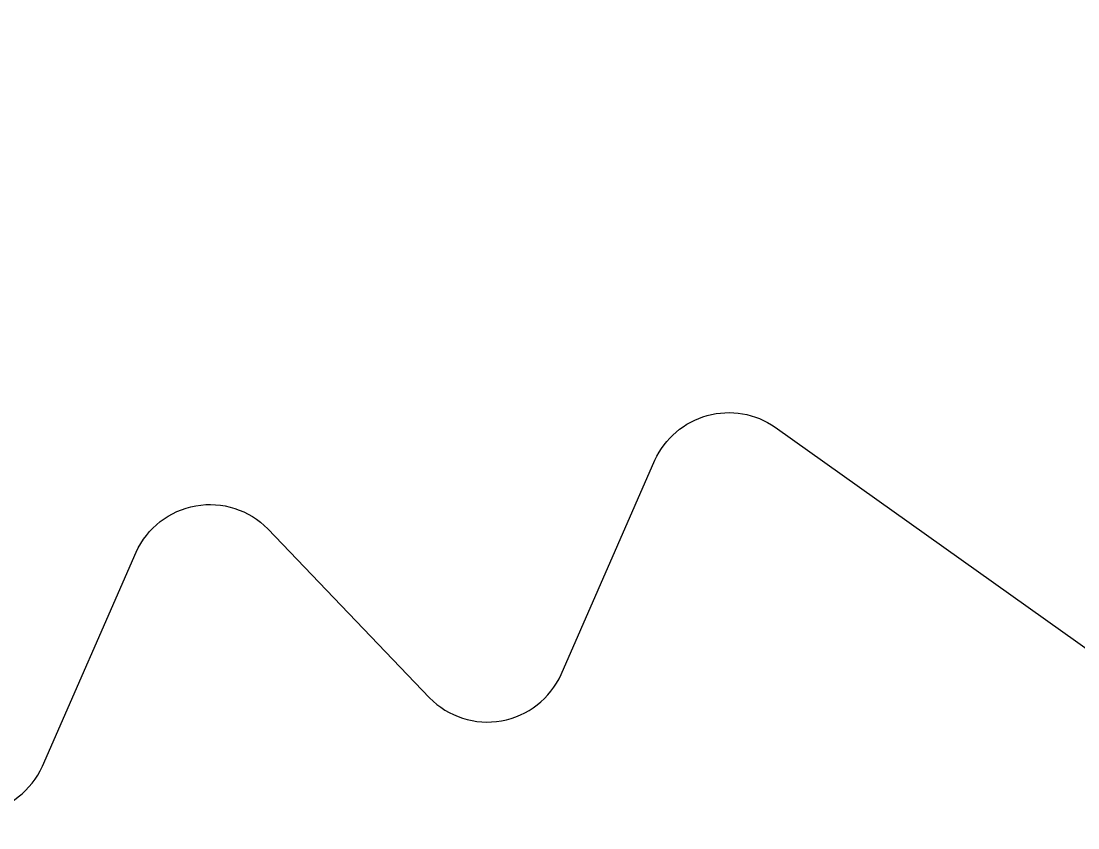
# Model space of a CAD drawing. Header units: millimetres. Extents: x 0 to 627661, y -95767 to 300888.
# Drawn here: x 508923.393 to 508927.368, y 26007.671 to 26010.706 of the extents above; entities that cross this region are included whole.
import ezdxf
from ezdxf.enums import TextEntityAlignment as Align

# ---------------------------------------------------------------- set-up
doc = ezdxf.new("R2018")
doc.units = ezdxf.units.MM
for name, color, linetype, lineweight in [('АР_Маркер экспликации', 239, 'Continuous', 13), ('АР_Номер помещения', 250, 'Continuous', 9), ('АР_Размеры', 175, 'Continuous', 9), ('АР_Сущ Несущая стена', 250, 'Continuous', 50)]:
    doc.layers.add(name, color=color, linetype=linetype, lineweight=lineweight)
doc.layers.add('АР_Названия помещений', color=124, linetype='Continuous', lineweight=5, plot=False)
doc.layers.add('АР_Помещения_площадь', color=19, linetype='Continuous', lineweight=9, plot=False)
doc.styles.add('ISOCPEUR', font='', dxfattribs={"height": 250})
doc.styles.get("Standard").update_dxf_attribs({"font": 'GOST.TTF'})
doc.styles.get('ISOCPEUR').set_extended_font_data('ISOCPEUR', italic=True)

# ---------------------------------------------------------------- blocks, each defined once
blk = doc.blocks.new('*U236')
at = {"color": 7, "style": 'ISOCPEUR', "width": 0.7, "flags": 1}
blk.add_attdef('КАТЕГОРИЯ', (-499.1655, -2092.1864), '', height=250, dxfattribs=at)
at = {"layer": 'АР_Номер помещения', "color": 7, "style": 'ISOCPEUR', "width": 0.7}
blk.add_attdef('НОМЕР_ПОМЕЩЕНИЯ', text='', height=300, dxfattribs=at).set_placement((-13874.5004, 6637.5515), align=Align.MIDDLE_CENTER)
at = {"layer": 'АР_Помещения_площадь', "color": 7, "lineweight": 30, "width": 0.7, "flags": 104}
blk.add_attdef('ИМЯ_ПОМЕЩЕНИЯ', text='', height=100, dxfattribs=at).set_placement((157.6277, 1217.1414), align=Align.MIDDLE_CENTER)
at = {"layer": 'АР_Помещения_площадь', "color": 7, "style": 'ISOCPEUR', "width": 0.7}
blk.add_attdef('ПЛОЩАДЬ_ПОМЕЩЕНИЯ', text='', height=200, dxfattribs=at).set_placement((-12654.5821, 407.6716), align=Align.MIDDLE_RIGHT)
blk = doc.blocks.new('*U234')
at = {"color": 7, "style": 'ISOCPEUR', "width": 0.7, "flags": 1}
blk.add_attdef('КАТЕГОРИЯ', (-499.1655, -2092.1864), '', height=250, dxfattribs=at)
at = {"layer": 'АР_Номер помещения', "color": 7, "style": 'ISOCPEUR', "width": 0.7}
blk.add_attdef('НОМЕР_ПОМЕЩЕНИЯ', text='', height=300, dxfattribs=at).set_placement((-17424.9012, 1870.773), align=Align.MIDDLE_CENTER)
at = {"layer": 'АР_Помещения_площадь', "color": 7, "lineweight": 30, "width": 0.7, "flags": 104}
blk.add_attdef('ИМЯ_ПОМЕЩЕНИЯ', text='', height=100, dxfattribs=at).set_placement((157.6277, 1217.1414), align=Align.MIDDLE_CENTER)
at = {"layer": 'АР_Помещения_площадь', "color": 7, "style": 'ISOCPEUR', "width": 0.7}
blk.add_attdef('ПЛОЩАДЬ_ПОМЕЩЕНИЯ', text='', height=200, dxfattribs=at).set_placement((-12452.8113, 399.3563), align=Align.MIDDLE_RIGHT)

msp = doc.modelspace()

# ---------------------------------------------------------------- linework, layer by layer
at = {"layer": 'АР_Размеры', "color": 5, "lineweight": 9, "ltscale": 100, "transparency": 33554687}
msp.add_lwpolyline([(508922.9773, 26007.8146, 0.527877), (508923.4729, 26007.9024), (508923.8254, 26008.7078, -0.527877), (508924.321, 26008.7957), (508924.9289, 26008.1605, 0.527877), (508925.4245, 26008.2483), (508925.777, 26009.0537, -0.469739), (508926.2294, 26009.1782), (508927.7503, 26008.0955, 0.667984), (508928.2251, 26008.3984), (508926.6548, 26017.2582, 0.414214), (508926.4429, 26017.4064), (508925.4949, 26017.2384, 0.228752), (508925.1941, 26017.0213, -0.710164), (508924.3986, 26017.15), (508924.2071, 26018.2305, -0.4144), (508924.3553, 26018.4425), (508924.4753, 26018.4638, 0.66825), (508924.5482, 26018.7938), (508923.1561, 26019.6614, 0.164348)], format="xyb", dxfattribs=at)
msp.add_lwpolyline([(508922.9773, 26007.8146, 0.527877), (508923.4729, 26007.9024), (508923.8254, 26008.7078, -0.527877), (508924.321, 26008.7957), (508924.9289, 26008.1605, 0.527877), (508925.4245, 26008.2483), (508925.777, 26009.0537, -0.469739), (508926.2294, 26009.1782), (508927.7503, 26008.0955, 0.667984), (508928.2251, 26008.3984), (508926.6548, 26017.2582, 0.414214), (508926.4429, 26017.4064), (508925.4949, 26017.2384, 0.228752), (508925.1941, 26017.0213, -0.710164), (508924.3986, 26017.15), (508924.2071, 26018.2305, -0.4144), (508924.3553, 26018.4425), (508924.4753, 26018.4638, 0.66825), (508924.5482, 26018.7938), (508923.1561, 26019.6614, 0.164348)], format="xyb", dxfattribs=at)
msp.add_lwpolyline([(508922.9773, 26007.8146, 0.527877), (508923.4729, 26007.9024), (508923.8254, 26008.7078, -0.527877), (508924.321, 26008.7957), (508924.9289, 26008.1605, 0.527877), (508925.4245, 26008.2483), (508925.777, 26009.0537, -0.469739), (508926.2294, 26009.1782), (508927.7503, 26008.0955, 0.667984), (508928.2251, 26008.3984), (508926.6548, 26017.2582, 0.414214), (508926.4429, 26017.4064), (508925.4949, 26017.2384, 0.228752), (508925.1941, 26017.0213, -0.710164), (508924.3986, 26017.15), (508924.2071, 26018.2305, -0.4144), (508924.3553, 26018.4425), (508924.4753, 26018.4638, 0.66825), (508924.5482, 26018.7938), (508923.1561, 26019.6614, 0.164348)], format="xyb", dxfattribs=at)
msp.add_lwpolyline([(508922.9773, 26007.8146, 0.527877), (508923.4729, 26007.9024), (508923.8254, 26008.7078, -0.527877), (508924.321, 26008.7957), (508924.9289, 26008.1605, 0.527877), (508925.4245, 26008.2483), (508925.777, 26009.0537, -0.469739), (508926.2294, 26009.1782), (508927.7503, 26008.0955, 0.667984), (508928.2251, 26008.3984), (508926.6548, 26017.2582, 0.414214), (508926.4429, 26017.4064), (508925.4949, 26017.2384, 0.228752), (508925.1941, 26017.0213, -0.710164), (508924.3986, 26017.15), (508924.2071, 26018.2305, -0.4144), (508924.3553, 26018.4425), (508924.4753, 26018.4638, 0.66825), (508924.5482, 26018.7938), (508923.1561, 26019.6614, 0.164348)], format="xyb", dxfattribs=at)
msp.add_lwpolyline([(508922.9773, 26007.8146, 0.527877), (508923.4729, 26007.9024), (508923.8254, 26008.7078, -0.527877), (508924.321, 26008.7957), (508924.9289, 26008.1605, 0.527877), (508925.4245, 26008.2483), (508925.777, 26009.0537, -0.469739), (508926.2294, 26009.1782), (508927.7503, 26008.0955, 0.667984), (508928.2251, 26008.3984), (508926.6548, 26017.2582, 0.414214), (508926.4429, 26017.4064), (508925.4949, 26017.2384, 0.228752), (508925.1941, 26017.0213, -0.710164), (508924.3986, 26017.15), (508924.2071, 26018.2305, -0.4144), (508924.3553, 26018.4425), (508924.4753, 26018.4638, 0.66825), (508924.5482, 26018.7938), (508923.1561, 26019.6614, 0.164348)], format="xyb", dxfattribs=at)
msp.add_lwpolyline([(508922.9773, 26007.8146, 0.527877), (508923.4729, 26007.9024), (508923.8254, 26008.7078, -0.527877), (508924.321, 26008.7957), (508924.9289, 26008.1605, 0.527877), (508925.4245, 26008.2483), (508925.777, 26009.0537, -0.469739), (508926.2294, 26009.1782), (508927.7503, 26008.0955, 0.667984), (508928.2251, 26008.3984), (508926.6548, 26017.2582, 0.414214), (508926.4429, 26017.4064), (508925.4949, 26017.2384, 0.228752), (508925.1941, 26017.0213, -0.710164), (508924.3986, 26017.15), (508924.2071, 26018.2305, -0.4144), (508924.3553, 26018.4425), (508924.4753, 26018.4638, 0.66825), (508924.5482, 26018.7938), (508923.1561, 26019.6614, 0.164348)], format="xyb", dxfattribs=at)
msp.add_lwpolyline([(508922.9773, 26007.8146, 0.527877), (508923.4729, 26007.9024), (508923.8254, 26008.7078, -0.527877), (508924.321, 26008.7957), (508924.9289, 26008.1605, 0.527877), (508925.4245, 26008.2483), (508925.777, 26009.0537, -0.469739), (508926.2294, 26009.1782), (508927.7503, 26008.0955, 0.667984), (508928.2251, 26008.3984), (508926.6548, 26017.2582, 0.414214), (508926.4429, 26017.4064), (508925.4949, 26017.2384, 0.228752), (508925.1941, 26017.0213, -0.710164), (508924.3986, 26017.15), (508924.2071, 26018.2305, -0.4144), (508924.3553, 26018.4425), (508924.4753, 26018.4638, 0.66825), (508924.5482, 26018.7938), (508923.1561, 26019.6614, 0.164348)], format="xyb", dxfattribs=at)
msp.add_lwpolyline([(508922.9773, 26007.8146, 0.527877), (508923.4729, 26007.9024), (508923.8254, 26008.7078, -0.527877), (508924.321, 26008.7957), (508924.9289, 26008.1605, 0.527877), (508925.4245, 26008.2483), (508925.777, 26009.0537, -0.469739), (508926.2294, 26009.1782), (508927.7503, 26008.0955, 0.667984), (508928.2251, 26008.3984), (508926.6548, 26017.2582, 0.414214), (508926.4429, 26017.4064), (508925.4949, 26017.2384, 0.228752), (508925.1941, 26017.0213, -0.710164), (508924.3986, 26017.15), (508924.2071, 26018.2305, -0.4144), (508924.3553, 26018.4425), (508924.4753, 26018.4638, 0.66825), (508924.5482, 26018.7938), (508923.1561, 26019.6614, 0.164348)], format="xyb", dxfattribs=at)
msp.add_lwpolyline([(508922.9773, 26007.8146, 0.527877), (508923.4729, 26007.9024), (508923.8254, 26008.7078, -0.527877), (508924.321, 26008.7957), (508924.9289, 26008.1605, 0.527877), (508925.4245, 26008.2483), (508925.777, 26009.0537, -0.469739), (508926.2294, 26009.1782), (508927.7503, 26008.0955, 0.667984), (508928.2251, 26008.3984), (508926.6548, 26017.2582, 0.414214), (508926.4429, 26017.4064), (508925.4949, 26017.2384, 0.228752), (508925.1941, 26017.0213, -0.710164), (508924.3986, 26017.15), (508924.2071, 26018.2305, -0.4144), (508924.3553, 26018.4425), (508924.4753, 26018.4638, 0.66825), (508924.5482, 26018.7938), (508923.1561, 26019.6614, 0.164348)], format="xyb", dxfattribs=at)
msp.add_lwpolyline([(508922.9773, 26007.8146, 0.527877), (508923.4729, 26007.9024), (508923.8254, 26008.7078, -0.527877), (508924.321, 26008.7957), (508924.9289, 26008.1605, 0.527877), (508925.4245, 26008.2483), (508925.777, 26009.0537, -0.469739), (508926.2294, 26009.1782), (508927.7503, 26008.0955, 0.667984), (508928.2251, 26008.3984), (508926.6548, 26017.2582, 0.414214), (508926.4429, 26017.4064), (508925.4949, 26017.2384, 0.228752), (508925.1941, 26017.0213, -0.710164), (508924.3986, 26017.15), (508924.2071, 26018.2305, -0.4144), (508924.3553, 26018.4425), (508924.4753, 26018.4638, 0.66825), (508924.5482, 26018.7938), (508923.1561, 26019.6614, 0.164348)], format="xyb", dxfattribs=at)
msp.add_lwpolyline([(508922.9773, 26007.8146, 0.527877), (508923.4729, 26007.9024), (508923.8254, 26008.7078, -0.527877), (508924.321, 26008.7957), (508924.9289, 26008.1605, 0.527877), (508925.4245, 26008.2483), (508925.777, 26009.0537, -0.469739), (508926.2294, 26009.1782), (508927.7503, 26008.0955, 0.667984), (508928.2251, 26008.3984), (508926.6548, 26017.2582, 0.414214), (508926.4429, 26017.4064), (508925.4949, 26017.2384, 0.228752), (508925.1941, 26017.0213, -0.710164), (508924.3986, 26017.15), (508924.2071, 26018.2305, -0.4144), (508924.3553, 26018.4425), (508924.4753, 26018.4638, 0.66825), (508924.5482, 26018.7938), (508923.1561, 26019.6614, 0.164348)], format="xyb", dxfattribs=at)
msp.add_lwpolyline([(508922.9773, 26007.8146, 0.527877), (508923.4729, 26007.9024), (508923.8254, 26008.7078, -0.527877), (508924.321, 26008.7957), (508924.9289, 26008.1605, 0.527877), (508925.4245, 26008.2483), (508925.777, 26009.0537, -0.469739), (508926.2294, 26009.1782), (508927.7503, 26008.0955, 0.667984), (508928.2251, 26008.3984), (508926.6548, 26017.2582, 0.414214), (508926.4429, 26017.4064), (508925.4949, 26017.2384, 0.228752), (508925.1941, 26017.0213, -0.710164), (508924.3986, 26017.15), (508924.2071, 26018.2305, -0.4144), (508924.3553, 26018.4425), (508924.4753, 26018.4638, 0.66825), (508924.5482, 26018.7938), (508923.1561, 26019.6614, 0.164348)], format="xyb", dxfattribs=at)
msp.add_lwpolyline([(508922.9773, 26007.8146, 0.527877), (508923.4729, 26007.9024), (508923.8254, 26008.7078, -0.527877), (508924.321, 26008.7957), (508924.9289, 26008.1605, 0.527877), (508925.4245, 26008.2483), (508925.777, 26009.0537, -0.469739), (508926.2294, 26009.1782), (508927.7503, 26008.0955, 0.667984), (508928.2251, 26008.3984), (508926.6548, 26017.2582, 0.414214), (508926.4429, 26017.4064), (508925.4949, 26017.2384, 0.228752), (508925.1941, 26017.0213, -0.710164), (508924.3986, 26017.15), (508924.2071, 26018.2305, -0.4144), (508924.3553, 26018.4425), (508924.4753, 26018.4638, 0.66825), (508924.5482, 26018.7938), (508923.1561, 26019.6614, 0.164348)], format="xyb", dxfattribs=at)
msp.add_lwpolyline([(508922.9773, 26007.8146, 0.527877), (508923.4729, 26007.9024), (508923.8254, 26008.7078, -0.527877), (508924.321, 26008.7957), (508924.9289, 26008.1605, 0.527877), (508925.4245, 26008.2483), (508925.777, 26009.0537, -0.469739), (508926.2294, 26009.1782), (508927.7503, 26008.0955, 0.667984), (508928.2251, 26008.3984), (508926.6548, 26017.2582, 0.414214), (508926.4429, 26017.4064), (508925.4949, 26017.2384, 0.228752), (508925.1941, 26017.0213, -0.710164), (508924.3986, 26017.15), (508924.2071, 26018.2305, -0.4144), (508924.3553, 26018.4425), (508924.4753, 26018.4638, 0.66825), (508924.5482, 26018.7938), (508923.1561, 26019.6614, 0.164348)], format="xyb", dxfattribs=at)
msp.add_lwpolyline([(508922.9773, 26007.8146, 0.527877), (508923.4729, 26007.9024), (508923.8254, 26008.7078, -0.527877), (508924.321, 26008.7957), (508924.9289, 26008.1605, 0.527877), (508925.4245, 26008.2483), (508925.777, 26009.0537, -0.469739), (508926.2294, 26009.1782), (508927.7503, 26008.0955, 0.667984), (508928.2251, 26008.3984), (508926.6548, 26017.2582, 0.414214), (508926.4429, 26017.4064), (508925.4949, 26017.2384, 0.228752), (508925.1941, 26017.0213, -0.710164), (508924.3986, 26017.15), (508924.2071, 26018.2305, -0.4144), (508924.3553, 26018.4425), (508924.4753, 26018.4638, 0.66825), (508924.5482, 26018.7938), (508923.1561, 26019.6614, 0.164348)], format="xyb", dxfattribs=at)
msp.add_lwpolyline([(508922.9773, 26007.8146, 0.527877), (508923.4729, 26007.9024), (508923.8254, 26008.7078, -0.527877), (508924.321, 26008.7957), (508924.9289, 26008.1605, 0.527877), (508925.4245, 26008.2483), (508925.777, 26009.0537, -0.469739), (508926.2294, 26009.1782), (508927.7503, 26008.0955, 0.667984), (508928.2251, 26008.3984), (508926.6548, 26017.2582, 0.414214), (508926.4429, 26017.4064), (508925.4949, 26017.2384, 0.228752), (508925.1941, 26017.0213, -0.710164), (508924.3986, 26017.15), (508924.2071, 26018.2305, -0.4144), (508924.3553, 26018.4425), (508924.4753, 26018.4638, 0.66825), (508924.5482, 26018.7938), (508923.1561, 26019.6614, 0.164348)], format="xyb", dxfattribs=at)
msp.add_lwpolyline([(508922.9773, 26007.8146, 0.527877), (508923.4729, 26007.9024), (508923.8254, 26008.7078, -0.527877), (508924.321, 26008.7957), (508924.9289, 26008.1605, 0.527877), (508925.4245, 26008.2483), (508925.777, 26009.0537, -0.469739), (508926.2294, 26009.1782), (508927.7503, 26008.0955, 0.667984), (508928.2251, 26008.3984), (508926.6548, 26017.2582, 0.414214), (508926.4429, 26017.4064), (508925.4949, 26017.2384, 0.228752), (508925.1941, 26017.0213, -0.710164), (508924.3986, 26017.15), (508924.2071, 26018.2305, -0.4144), (508924.3553, 26018.4425), (508924.4753, 26018.4638, 0.66825), (508924.5482, 26018.7938), (508923.1561, 26019.6614, 0.164348)], format="xyb", dxfattribs=at)
msp.add_lwpolyline([(508922.9773, 26007.8146, 0.527877), (508923.4729, 26007.9024), (508923.8254, 26008.7078, -0.527877), (508924.321, 26008.7957), (508924.9289, 26008.1605, 0.527877), (508925.4245, 26008.2483), (508925.777, 26009.0537, -0.469739), (508926.2294, 26009.1782), (508927.7503, 26008.0955, 0.667984), (508928.2251, 26008.3984), (508926.6548, 26017.2582, 0.414214), (508926.4429, 26017.4064), (508925.4949, 26017.2384, 0.228752), (508925.1941, 26017.0213, -0.710164), (508924.3986, 26017.15), (508924.2071, 26018.2305, -0.4144), (508924.3553, 26018.4425), (508924.4753, 26018.4638, 0.66825), (508924.5482, 26018.7938), (508923.1561, 26019.6614, 0.164348)], format="xyb", dxfattribs=at)
msp.add_lwpolyline([(508922.9773, 26007.8146, 0.527877), (508923.4729, 26007.9024), (508923.8254, 26008.7078, -0.527877), (508924.321, 26008.7957), (508924.9289, 26008.1605, 0.527877), (508925.4245, 26008.2483), (508925.777, 26009.0537, -0.469739), (508926.2294, 26009.1782), (508927.7503, 26008.0955, 0.667984), (508928.2251, 26008.3984), (508926.6548, 26017.2582, 0.414214), (508926.4429, 26017.4064), (508925.4949, 26017.2384, 0.228752), (508925.1941, 26017.0213, -0.710164), (508924.3986, 26017.15), (508924.2071, 26018.2305, -0.4144), (508924.3553, 26018.4425), (508924.4753, 26018.4638, 0.66825), (508924.5482, 26018.7938), (508923.1561, 26019.6614, 0.164348)], format="xyb", dxfattribs=at)
msp.add_lwpolyline([(508922.9773, 26007.8146, 0.527877), (508923.4729, 26007.9024), (508923.8254, 26008.7078, -0.527877), (508924.321, 26008.7957), (508924.9289, 26008.1605, 0.527877), (508925.4245, 26008.2483), (508925.777, 26009.0537, -0.469739), (508926.2294, 26009.1782), (508927.7503, 26008.0955, 0.667984), (508928.2251, 26008.3984), (508926.6548, 26017.2582, 0.414214), (508926.4429, 26017.4064), (508925.4949, 26017.2384, 0.228752), (508925.1941, 26017.0213, -0.710164), (508924.3986, 26017.15), (508924.2071, 26018.2305, -0.4144), (508924.3553, 26018.4425), (508924.4753, 26018.4638, 0.66825), (508924.5482, 26018.7938), (508923.1561, 26019.6614, 0.164348)], format="xyb", dxfattribs=at)
msp.add_lwpolyline([(508922.9773, 26007.8146, 0.527877), (508923.4729, 26007.9024), (508923.8254, 26008.7078, -0.527877), (508924.321, 26008.7957), (508924.9289, 26008.1605, 0.527877), (508925.4245, 26008.2483), (508925.777, 26009.0537, -0.469739), (508926.2294, 26009.1782), (508927.7503, 26008.0955, 0.667984), (508928.2251, 26008.3984), (508926.6548, 26017.2582, 0.414214), (508926.4429, 26017.4064), (508925.4949, 26017.2384, 0.228752), (508925.1941, 26017.0213, -0.710164), (508924.3986, 26017.15), (508924.2071, 26018.2305, -0.4144), (508924.3553, 26018.4425), (508924.4753, 26018.4638, 0.66825), (508924.5482, 26018.7938), (508923.1561, 26019.6614, 0.164348)], format="xyb", dxfattribs=at)
msp.add_lwpolyline([(508922.9773, 26007.8146, 0.527877), (508923.4729, 26007.9024), (508923.8254, 26008.7078, -0.527877), (508924.321, 26008.7957), (508924.9289, 26008.1605, 0.527877), (508925.4245, 26008.2483), (508925.777, 26009.0537, -0.469739), (508926.2294, 26009.1782), (508927.7503, 26008.0955, 0.667984), (508928.2251, 26008.3984), (508926.6548, 26017.2582, 0.414214), (508926.4429, 26017.4064), (508925.4949, 26017.2384, 0.228752), (508925.1941, 26017.0213, -0.710164), (508924.3986, 26017.15), (508924.2071, 26018.2305, -0.4144), (508924.3553, 26018.4425), (508924.4753, 26018.4638, 0.66825), (508924.5482, 26018.7938), (508923.1561, 26019.6614, 0.164348)], format="xyb", dxfattribs=at)
msp.add_lwpolyline([(508922.9773, 26007.8146, 0.527877), (508923.4729, 26007.9024), (508923.8254, 26008.7078, -0.527877), (508924.321, 26008.7957), (508924.9289, 26008.1605, 0.527877), (508925.4245, 26008.2483), (508925.777, 26009.0537, -0.469739), (508926.2294, 26009.1782), (508927.7503, 26008.0955, 0.667984), (508928.2251, 26008.3984), (508926.6548, 26017.2582, 0.414214), (508926.4429, 26017.4064), (508925.4949, 26017.2384, 0.228752), (508925.1941, 26017.0213, -0.710164), (508924.3986, 26017.15), (508924.2071, 26018.2305, -0.4144), (508924.3553, 26018.4425), (508924.4753, 26018.4638, 0.66825), (508924.5482, 26018.7938), (508923.1561, 26019.6614, 0.164348)], format="xyb", dxfattribs=at)
msp.add_lwpolyline([(508922.9773, 26007.8146, 0.527877), (508923.4729, 26007.9024), (508923.8254, 26008.7078, -0.527877), (508924.321, 26008.7957), (508924.9289, 26008.1605, 0.527877), (508925.4245, 26008.2483), (508925.777, 26009.0537, -0.469739), (508926.2294, 26009.1782), (508927.7503, 26008.0955, 0.667984), (508928.2251, 26008.3984), (508926.6548, 26017.2582, 0.414214), (508926.4429, 26017.4064), (508925.4949, 26017.2384, 0.228752), (508925.1941, 26017.0213, -0.710164), (508924.3986, 26017.15), (508924.2071, 26018.2305, -0.4144), (508924.3553, 26018.4425), (508924.4753, 26018.4638, 0.66825), (508924.5482, 26018.7938), (508923.1561, 26019.6614, 0.164348)], format="xyb", dxfattribs=at)
msp.add_lwpolyline([(508922.9773, 26007.8146, 0.527877), (508923.4729, 26007.9024), (508923.8254, 26008.7078, -0.527877), (508924.321, 26008.7957), (508924.9289, 26008.1605, 0.527877), (508925.4245, 26008.2483), (508925.777, 26009.0537, -0.469739), (508926.2294, 26009.1782), (508927.7503, 26008.0955, 0.667984), (508928.2251, 26008.3984), (508926.6548, 26017.2582, 0.414214), (508926.4429, 26017.4064), (508925.4949, 26017.2384, 0.228752), (508925.1941, 26017.0213, -0.710164), (508924.3986, 26017.15), (508924.2071, 26018.2305, -0.4144), (508924.3553, 26018.4425), (508924.4753, 26018.4638, 0.66825), (508924.5482, 26018.7938), (508923.1561, 26019.6614, 0.164348)], format="xyb", dxfattribs=at)
msp.add_lwpolyline([(508922.9773, 26007.8146, 0.527877), (508923.4729, 26007.9024), (508923.8254, 26008.7078, -0.527877), (508924.321, 26008.7957), (508924.9289, 26008.1605, 0.527877), (508925.4245, 26008.2483), (508925.777, 26009.0537, -0.469739), (508926.2294, 26009.1782), (508927.7503, 26008.0955, 0.667984), (508928.2251, 26008.3984), (508926.6548, 26017.2582, 0.414214), (508926.4429, 26017.4064), (508925.4949, 26017.2384, 0.228752), (508925.1941, 26017.0213, -0.710164), (508924.3986, 26017.15), (508924.2071, 26018.2305, -0.4144), (508924.3553, 26018.4425), (508924.4753, 26018.4638, 0.66825), (508924.5482, 26018.7938), (508923.1561, 26019.6614, 0.164348)], format="xyb", dxfattribs=at)
msp.add_lwpolyline([(508922.9773, 26007.8146, 0.527877), (508923.4729, 26007.9024), (508923.8254, 26008.7078, -0.527877), (508924.321, 26008.7957), (508924.9289, 26008.1605, 0.527877), (508925.4245, 26008.2483), (508925.777, 26009.0537, -0.469739), (508926.2294, 26009.1782), (508927.7503, 26008.0955, 0.667984), (508928.2251, 26008.3984), (508926.6548, 26017.2582, 0.414214), (508926.4429, 26017.4064), (508925.4949, 26017.2384, 0.228752), (508925.1941, 26017.0213, -0.710164), (508924.3986, 26017.15), (508924.2071, 26018.2305, -0.4144), (508924.3553, 26018.4425), (508924.4753, 26018.4638, 0.66825), (508924.5482, 26018.7938), (508923.1561, 26019.6614, 0.164348)], format="xyb", dxfattribs=at)
msp.add_lwpolyline([(508922.9773, 26007.8146, 0.527877), (508923.4729, 26007.9024), (508923.8254, 26008.7078, -0.527877), (508924.321, 26008.7957), (508924.9289, 26008.1605, 0.527877), (508925.4245, 26008.2483), (508925.777, 26009.0537, -0.469739), (508926.2294, 26009.1782), (508927.7503, 26008.0955, 0.667984), (508928.2251, 26008.3984), (508926.6548, 26017.2582, 0.414214), (508926.4429, 26017.4064), (508925.4949, 26017.2384, 0.228752), (508925.1941, 26017.0213, -0.710164), (508924.3986, 26017.15), (508924.2071, 26018.2305, -0.4144), (508924.3553, 26018.4425), (508924.4753, 26018.4638, 0.66825), (508924.5482, 26018.7938), (508923.1561, 26019.6614, 0.164348)], format="xyb", dxfattribs=at)
msp.add_lwpolyline([(508922.9773, 26007.8146, 0.527877), (508923.4729, 26007.9024), (508923.8254, 26008.7078, -0.527877), (508924.321, 26008.7957), (508924.9289, 26008.1605, 0.527877), (508925.4245, 26008.2483), (508925.777, 26009.0537, -0.469739), (508926.2294, 26009.1782), (508927.7503, 26008.0955, 0.667984), (508928.2251, 26008.3984), (508926.6548, 26017.2582, 0.414214), (508926.4429, 26017.4064), (508925.4949, 26017.2384, 0.228752), (508925.1941, 26017.0213, -0.710164), (508924.3986, 26017.15), (508924.2071, 26018.2305, -0.4144), (508924.3553, 26018.4425), (508924.4753, 26018.4638, 0.66825), (508924.5482, 26018.7938), (508923.1561, 26019.6614, 0.164348)], format="xyb", dxfattribs=at)
msp.add_lwpolyline([(508922.9773, 26007.8146, 0.527877), (508923.4729, 26007.9024), (508923.8254, 26008.7078, -0.527877), (508924.321, 26008.7957), (508924.9289, 26008.1605, 0.527877), (508925.4245, 26008.2483), (508925.777, 26009.0537, -0.469739), (508926.2294, 26009.1782), (508927.7503, 26008.0955, 0.667984), (508928.2251, 26008.3984), (508926.6548, 26017.2582, 0.414214), (508926.4429, 26017.4064), (508925.4949, 26017.2384, 0.228752), (508925.1941, 26017.0213, -0.710164), (508924.3986, 26017.15), (508924.2071, 26018.2305, -0.4144), (508924.3553, 26018.4425), (508924.4753, 26018.4638, 0.66825), (508924.5482, 26018.7938), (508923.1561, 26019.6614, 0.164348)], format="xyb", dxfattribs=at)
msp.add_lwpolyline([(508922.9773, 26007.8146, 0.527877), (508923.4729, 26007.9024), (508923.8254, 26008.7078, -0.527877), (508924.321, 26008.7957), (508924.9289, 26008.1605, 0.527877), (508925.4245, 26008.2483), (508925.777, 26009.0537, -0.469739), (508926.2294, 26009.1782), (508927.7503, 26008.0955, 0.667984), (508928.2251, 26008.3984), (508926.6548, 26017.2582, 0.414214), (508926.4429, 26017.4064), (508925.4949, 26017.2384, 0.228752), (508925.1941, 26017.0213, -0.710164), (508924.3986, 26017.15), (508924.2071, 26018.2305, -0.4144), (508924.3553, 26018.4425), (508924.4753, 26018.4638, 0.66825), (508924.5482, 26018.7938), (508923.1561, 26019.6614, 0.164348)], format="xyb", dxfattribs=at)
msp.add_lwpolyline([(508922.9773, 26007.8146, 0.527877), (508923.4729, 26007.9024), (508923.8254, 26008.7078, -0.527877), (508924.321, 26008.7957), (508924.9289, 26008.1605, 0.527877), (508925.4245, 26008.2483), (508925.777, 26009.0537, -0.469739), (508926.2294, 26009.1782), (508927.7503, 26008.0955, 0.667984), (508928.2251, 26008.3984), (508926.6548, 26017.2582, 0.414214), (508926.4429, 26017.4064), (508925.4949, 26017.2384, 0.228752), (508925.1941, 26017.0213, -0.710164), (508924.3986, 26017.15), (508924.2071, 26018.2305, -0.4144), (508924.3553, 26018.4425), (508924.4753, 26018.4638, 0.66825), (508924.5482, 26018.7938), (508923.1561, 26019.6614, 0.164348)], format="xyb", dxfattribs=at)
msp.add_lwpolyline([(508922.9773, 26007.8146, 0.527877), (508923.4729, 26007.9024), (508923.8254, 26008.7078, -0.527877), (508924.321, 26008.7957), (508924.9289, 26008.1605, 0.527877), (508925.4245, 26008.2483), (508925.777, 26009.0537, -0.469739), (508926.2294, 26009.1782), (508927.7503, 26008.0955, 0.667984), (508928.2251, 26008.3984), (508926.6548, 26017.2582, 0.414214), (508926.4429, 26017.4064), (508925.4949, 26017.2384, 0.228752), (508925.1941, 26017.0213, -0.710164), (508924.3986, 26017.15), (508924.2071, 26018.2305, -0.4144), (508924.3553, 26018.4425), (508924.4753, 26018.4638, 0.66825), (508924.5482, 26018.7938), (508923.1561, 26019.6614, 0.164348)], format="xyb", dxfattribs=at)
msp.add_lwpolyline([(508922.9773, 26007.8146, 0.527877), (508923.4729, 26007.9024), (508923.8254, 26008.7078, -0.527877), (508924.321, 26008.7957), (508924.9289, 26008.1605, 0.527877), (508925.4245, 26008.2483), (508925.777, 26009.0537, -0.469739), (508926.2294, 26009.1782), (508927.7503, 26008.0955, 0.667984), (508928.2251, 26008.3984), (508926.6548, 26017.2582, 0.414214), (508926.4429, 26017.4064), (508925.4949, 26017.2384, 0.228752), (508925.1941, 26017.0213, -0.710164), (508924.3986, 26017.15), (508924.2071, 26018.2305, -0.4144), (508924.3553, 26018.4425), (508924.4753, 26018.4638, 0.66825), (508924.5482, 26018.7938), (508923.1561, 26019.6614, 0.164348)], format="xyb", dxfattribs=at)
msp.add_lwpolyline([(508922.9773, 26007.8146, 0.527877), (508923.4729, 26007.9024), (508923.8254, 26008.7078, -0.527877), (508924.321, 26008.7957), (508924.9289, 26008.1605, 0.527877), (508925.4245, 26008.2483), (508925.777, 26009.0537, -0.469739), (508926.2294, 26009.1782), (508927.7503, 26008.0955, 0.667984), (508928.2251, 26008.3984), (508926.6548, 26017.2582, 0.414214), (508926.4429, 26017.4064), (508925.4949, 26017.2384, 0.228752), (508925.1941, 26017.0213, -0.710164), (508924.3986, 26017.15), (508924.2071, 26018.2305, -0.4144), (508924.3553, 26018.4425), (508924.4753, 26018.4638, 0.66825), (508924.5482, 26018.7938), (508923.1561, 26019.6614, 0.164348)], format="xyb", dxfattribs=at)
msp.add_lwpolyline([(508922.9773, 26007.8146, 0.527877), (508923.4729, 26007.9024), (508923.8254, 26008.7078, -0.527877), (508924.321, 26008.7957), (508924.9289, 26008.1605, 0.527877), (508925.4245, 26008.2483), (508925.777, 26009.0537, -0.469739), (508926.2294, 26009.1782), (508927.7503, 26008.0955, 0.667984), (508928.2251, 26008.3984), (508926.6548, 26017.2582, 0.414214), (508926.4429, 26017.4064), (508925.4949, 26017.2384, 0.228752), (508925.1941, 26017.0213, -0.710164), (508924.3986, 26017.15), (508924.2071, 26018.2305, -0.4144), (508924.3553, 26018.4425), (508924.4753, 26018.4638, 0.66825), (508924.5482, 26018.7938), (508923.1561, 26019.6614, 0.164348)], format="xyb", dxfattribs=at)
msp.add_lwpolyline([(508922.9773, 26007.8146, 0.527877), (508923.4729, 26007.9024), (508923.8254, 26008.7078, -0.527877), (508924.321, 26008.7957), (508924.9289, 26008.1605, 0.527877), (508925.4245, 26008.2483), (508925.777, 26009.0537, -0.469739), (508926.2294, 26009.1782), (508927.7503, 26008.0955, 0.667984), (508928.2251, 26008.3984), (508926.6548, 26017.2582, 0.414214), (508926.4429, 26017.4064), (508925.4949, 26017.2384, 0.228752), (508925.1941, 26017.0213, -0.710164), (508924.3986, 26017.15), (508924.2071, 26018.2305, -0.4144), (508924.3553, 26018.4425), (508924.4753, 26018.4638, 0.66825), (508924.5482, 26018.7938), (508923.1561, 26019.6614, 0.164348)], format="xyb", dxfattribs=at)
msp.add_lwpolyline([(508922.9773, 26007.8146, 0.527877), (508923.4729, 26007.9024), (508923.8254, 26008.7078, -0.527877), (508924.321, 26008.7957), (508924.9289, 26008.1605, 0.527877), (508925.4245, 26008.2483), (508925.777, 26009.0537, -0.469739), (508926.2294, 26009.1782), (508927.7503, 26008.0955, 0.667984), (508928.2251, 26008.3984), (508926.6548, 26017.2582, 0.414214), (508926.4429, 26017.4064), (508925.4949, 26017.2384, 0.228752), (508925.1941, 26017.0213, -0.710164), (508924.3986, 26017.15), (508924.2071, 26018.2305, -0.4144), (508924.3553, 26018.4425), (508924.4753, 26018.4638, 0.66825), (508924.5482, 26018.7938), (508923.1561, 26019.6614, 0.164348)], format="xyb", dxfattribs=at)
msp.add_lwpolyline([(508922.9773, 26007.8146, 0.527877), (508923.4729, 26007.9024), (508923.8254, 26008.7078, -0.527877), (508924.321, 26008.7957), (508924.9289, 26008.1605, 0.527877), (508925.4245, 26008.2483), (508925.777, 26009.0537, -0.469739), (508926.2294, 26009.1782), (508927.7503, 26008.0955, 0.667984), (508928.2251, 26008.3984), (508926.6548, 26017.2582, 0.414214), (508926.4429, 26017.4064), (508925.4949, 26017.2384, 0.228752), (508925.1941, 26017.0213, -0.710164), (508924.3986, 26017.15), (508924.2071, 26018.2305, -0.4144), (508924.3553, 26018.4425), (508924.4753, 26018.4638, 0.66825), (508924.5482, 26018.7938), (508923.1561, 26019.6614, 0.164348)], format="xyb", dxfattribs=at)
msp.add_lwpolyline([(508922.9773, 26007.8146, 0.527877), (508923.4729, 26007.9024), (508923.8254, 26008.7078, -0.527877), (508924.321, 26008.7957), (508924.9289, 26008.1605, 0.527877), (508925.4245, 26008.2483), (508925.777, 26009.0537, -0.469739), (508926.2294, 26009.1782), (508927.7503, 26008.0955, 0.667984), (508928.2251, 26008.3984), (508926.6548, 26017.2582, 0.414214), (508926.4429, 26017.4064), (508925.4949, 26017.2384, 0.228752), (508925.1941, 26017.0213, -0.710164), (508924.3986, 26017.15), (508924.2071, 26018.2305, -0.4144), (508924.3553, 26018.4425), (508924.4753, 26018.4638, 0.66825), (508924.5482, 26018.7938), (508923.1561, 26019.6614, 0.164348)], format="xyb", dxfattribs=at)
msp.add_lwpolyline([(508922.9773, 26007.8146, 0.527877), (508923.4729, 26007.9024), (508923.8254, 26008.7078, -0.527877), (508924.321, 26008.7957), (508924.9289, 26008.1605, 0.527877), (508925.4245, 26008.2483), (508925.777, 26009.0537, -0.469739), (508926.2294, 26009.1782), (508927.7503, 26008.0955, 0.667984), (508928.2251, 26008.3984), (508926.6548, 26017.2582, 0.414214), (508926.4429, 26017.4064), (508925.4949, 26017.2384, 0.228752), (508925.1941, 26017.0213, -0.710164), (508924.3986, 26017.15), (508924.2071, 26018.2305, -0.4144), (508924.3553, 26018.4425), (508924.4753, 26018.4638, 0.66825), (508924.5482, 26018.7938), (508923.1561, 26019.6614, 0.164348)], format="xyb", dxfattribs=at)
msp.add_lwpolyline([(508922.9773, 26007.8146, 0.527877), (508923.4729, 26007.9024), (508923.8254, 26008.7078, -0.527877), (508924.321, 26008.7957), (508924.9289, 26008.1605, 0.527877), (508925.4245, 26008.2483), (508925.777, 26009.0537, -0.469739), (508926.2294, 26009.1782), (508927.7503, 26008.0955, 0.667984), (508928.2251, 26008.3984), (508926.6548, 26017.2582, 0.414214), (508926.4429, 26017.4064), (508925.4949, 26017.2384, 0.228752), (508925.1941, 26017.0213, -0.710164), (508924.3986, 26017.15), (508924.2071, 26018.2305, -0.4144), (508924.3553, 26018.4425), (508924.4753, 26018.4638, 0.66825), (508924.5482, 26018.7938), (508923.1561, 26019.6614, 0.164348)], format="xyb", dxfattribs=at)
msp.add_lwpolyline([(508922.9773, 26007.8146, 0.527877), (508923.4729, 26007.9024), (508923.8254, 26008.7078, -0.527877), (508924.321, 26008.7957), (508924.9289, 26008.1605, 0.527877), (508925.4245, 26008.2483), (508925.777, 26009.0537, -0.469739), (508926.2294, 26009.1782), (508927.7503, 26008.0955, 0.667984), (508928.2251, 26008.3984), (508926.6548, 26017.2582, 0.414214), (508926.4429, 26017.4064), (508925.4949, 26017.2384, 0.228752), (508925.1941, 26017.0213, -0.710164), (508924.3986, 26017.15), (508924.2071, 26018.2305, -0.4144), (508924.3553, 26018.4425), (508924.4753, 26018.4638, 0.66825), (508924.5482, 26018.7938), (508923.1561, 26019.6614, 0.164348)], format="xyb", dxfattribs=at)
msp.add_lwpolyline([(508922.9773, 26007.8146, 0.527877), (508923.4729, 26007.9024), (508923.8254, 26008.7078, -0.527877), (508924.321, 26008.7957), (508924.9289, 26008.1605, 0.527877), (508925.4245, 26008.2483), (508925.777, 26009.0537, -0.469739), (508926.2294, 26009.1782), (508927.7503, 26008.0955, 0.667984), (508928.2251, 26008.3984), (508926.6548, 26017.2582, 0.414214), (508926.4429, 26017.4064), (508925.4949, 26017.2384, 0.228752), (508925.1941, 26017.0213, -0.710164), (508924.3986, 26017.15), (508924.2071, 26018.2305, -0.4144), (508924.3553, 26018.4425), (508924.4753, 26018.4638, 0.66825), (508924.5482, 26018.7938), (508923.1561, 26019.6614, 0.164348)], format="xyb", dxfattribs=at)
msp.add_lwpolyline([(508922.9773, 26007.8146, 0.527877), (508923.4729, 26007.9024), (508923.8254, 26008.7078, -0.527877), (508924.321, 26008.7957), (508924.9289, 26008.1605, 0.527877), (508925.4245, 26008.2483), (508925.777, 26009.0537, -0.469739), (508926.2294, 26009.1782), (508927.7503, 26008.0955, 0.667984), (508928.2251, 26008.3984), (508926.6548, 26017.2582, 0.414214), (508926.4429, 26017.4064), (508925.4949, 26017.2384, 0.228752), (508925.1941, 26017.0213, -0.710164), (508924.3986, 26017.15), (508924.2071, 26018.2305, -0.4144), (508924.3553, 26018.4425), (508924.4753, 26018.4638, 0.66825), (508924.5482, 26018.7938), (508923.1561, 26019.6614, 0.164348)], format="xyb", dxfattribs=at)
msp.add_lwpolyline([(508922.9773, 26007.8146, 0.527877), (508923.4729, 26007.9024), (508923.8254, 26008.7078, -0.527877), (508924.321, 26008.7957), (508924.9289, 26008.1605, 0.527877), (508925.4245, 26008.2483), (508925.777, 26009.0537, -0.469739), (508926.2294, 26009.1782), (508927.7503, 26008.0955, 0.667984), (508928.2251, 26008.3984), (508926.6548, 26017.2582, 0.414214), (508926.4429, 26017.4064), (508925.4949, 26017.2384, 0.228752), (508925.1941, 26017.0213, -0.710164), (508924.3986, 26017.15), (508924.2071, 26018.2305, -0.4144), (508924.3553, 26018.4425), (508924.4753, 26018.4638, 0.66825), (508924.5482, 26018.7938), (508923.1561, 26019.6614, 0.164348)], format="xyb", dxfattribs=at)
msp.add_lwpolyline([(508922.9773, 26007.8146, 0.527877), (508923.4729, 26007.9024), (508923.8254, 26008.7078, -0.527877), (508924.321, 26008.7957), (508924.9289, 26008.1605, 0.527877), (508925.4245, 26008.2483), (508925.777, 26009.0537, -0.469739), (508926.2294, 26009.1782), (508927.7503, 26008.0955, 0.667984), (508928.2251, 26008.3984), (508926.6548, 26017.2582, 0.414214), (508926.4429, 26017.4064), (508925.4949, 26017.2384, 0.228752), (508925.1941, 26017.0213, -0.710164), (508924.3986, 26017.15), (508924.2071, 26018.2305, -0.4144), (508924.3553, 26018.4425), (508924.4753, 26018.4638, 0.66825), (508924.5482, 26018.7938), (508923.1561, 26019.6614, 0.164348)], format="xyb", dxfattribs=at)
msp.add_lwpolyline([(508922.9773, 26007.8146, 0.527877), (508923.4729, 26007.9024), (508923.8254, 26008.7078, -0.527877), (508924.321, 26008.7957), (508924.9289, 26008.1605, 0.527877), (508925.4245, 26008.2483), (508925.777, 26009.0537, -0.469739), (508926.2294, 26009.1782), (508927.7503, 26008.0955, 0.667984), (508928.2251, 26008.3984), (508926.6548, 26017.2582, 0.414214), (508926.4429, 26017.4064), (508925.4949, 26017.2384, 0.228752), (508925.1941, 26017.0213, -0.710164), (508924.3986, 26017.15), (508924.2071, 26018.2305, -0.4144), (508924.3553, 26018.4425), (508924.4753, 26018.4638, 0.66825), (508924.5482, 26018.7938), (508923.1561, 26019.6614, 0.164348)], format="xyb", dxfattribs=at)
msp.add_lwpolyline([(508922.9773, 26007.8146, 0.527877), (508923.4729, 26007.9024), (508923.8254, 26008.7078, -0.527877), (508924.321, 26008.7957), (508924.9289, 26008.1605, 0.527877), (508925.4245, 26008.2483), (508925.777, 26009.0537, -0.469739), (508926.2294, 26009.1782), (508927.7503, 26008.0955, 0.667984), (508928.2251, 26008.3984), (508926.6548, 26017.2582, 0.414214), (508926.4429, 26017.4064), (508925.4949, 26017.2384, 0.228752), (508925.1941, 26017.0213, -0.710164), (508924.3986, 26017.15), (508924.2071, 26018.2305, -0.4144), (508924.3553, 26018.4425), (508924.4753, 26018.4638, 0.66825), (508924.5482, 26018.7938), (508923.1561, 26019.6614, 0.164348)], format="xyb", dxfattribs=at)
msp.add_lwpolyline([(508922.9773, 26007.8146, 0.527877), (508923.4729, 26007.9024), (508923.8254, 26008.7078, -0.527877), (508924.321, 26008.7957), (508924.9289, 26008.1605, 0.527877), (508925.4245, 26008.2483), (508925.777, 26009.0537, -0.469739), (508926.2294, 26009.1782), (508927.7503, 26008.0955, 0.667984), (508928.2251, 26008.3984), (508926.6548, 26017.2582, 0.414214), (508926.4429, 26017.4064), (508925.4949, 26017.2384, 0.228752), (508925.1941, 26017.0213, -0.710164), (508924.3986, 26017.15), (508924.2071, 26018.2305, -0.4144), (508924.3553, 26018.4425), (508924.4753, 26018.4638, 0.66825), (508924.5482, 26018.7938), (508923.1561, 26019.6614, 0.164348)], format="xyb", dxfattribs=at)
msp.add_lwpolyline([(508922.9773, 26007.8146, 0.527877), (508923.4729, 26007.9024), (508923.8254, 26008.7078, -0.527877), (508924.321, 26008.7957), (508924.9289, 26008.1605, 0.527877), (508925.4245, 26008.2483), (508925.777, 26009.0537, -0.469739), (508926.2294, 26009.1782), (508927.7503, 26008.0955, 0.667984), (508928.2251, 26008.3984), (508926.6548, 26017.2582, 0.414214), (508926.4429, 26017.4064), (508925.4949, 26017.2384, 0.228752), (508925.1941, 26017.0213, -0.710164), (508924.3986, 26017.15), (508924.2071, 26018.2305, -0.4144), (508924.3553, 26018.4425), (508924.4753, 26018.4638, 0.66825), (508924.5482, 26018.7938), (508923.1561, 26019.6614, 0.164348)], format="xyb", dxfattribs=at)
msp.add_lwpolyline([(508922.9773, 26007.8146, 0.527877), (508923.4729, 26007.9024), (508923.8254, 26008.7078, -0.527877), (508924.321, 26008.7957), (508924.9289, 26008.1605, 0.527877), (508925.4245, 26008.2483), (508925.777, 26009.0537, -0.469739), (508926.2294, 26009.1782), (508927.7503, 26008.0955, 0.667984), (508928.2251, 26008.3984), (508926.6548, 26017.2582, 0.414214), (508926.4429, 26017.4064), (508925.4949, 26017.2384, 0.228752), (508925.1941, 26017.0213, -0.710164), (508924.3986, 26017.15), (508924.2071, 26018.2305, -0.4144), (508924.3553, 26018.4425), (508924.4753, 26018.4638, 0.66825), (508924.5482, 26018.7938), (508923.1561, 26019.6614, 0.164348)], format="xyb", dxfattribs=at)
msp.add_lwpolyline([(508922.9773, 26007.8146, 0.527877), (508923.4729, 26007.9024), (508923.8254, 26008.7078, -0.527877), (508924.321, 26008.7957), (508924.9289, 26008.1605, 0.527877), (508925.4245, 26008.2483), (508925.777, 26009.0537, -0.469739), (508926.2294, 26009.1782), (508927.7503, 26008.0955, 0.667984), (508928.2251, 26008.3984), (508926.6548, 26017.2582, 0.414214), (508926.4429, 26017.4064), (508925.4949, 26017.2384, 0.228752), (508925.1941, 26017.0213, -0.710164), (508924.3986, 26017.15), (508924.2071, 26018.2305, -0.4144), (508924.3553, 26018.4425), (508924.4753, 26018.4638, 0.66825), (508924.5482, 26018.7938), (508923.1561, 26019.6614, 0.164348)], format="xyb", dxfattribs=at)
msp.add_lwpolyline([(508922.9773, 26007.8146, 0.527877), (508923.4729, 26007.9024), (508923.8254, 26008.7078, -0.527877), (508924.321, 26008.7957), (508924.9289, 26008.1605, 0.527877), (508925.4245, 26008.2483), (508925.777, 26009.0537, -0.469739), (508926.2294, 26009.1782), (508927.7503, 26008.0955, 0.667984), (508928.2251, 26008.3984), (508926.6548, 26017.2582, 0.414214), (508926.4429, 26017.4064), (508925.4949, 26017.2384, 0.228752), (508925.1941, 26017.0213, -0.710164), (508924.3986, 26017.15), (508924.2071, 26018.2305, -0.4144), (508924.3553, 26018.4425), (508924.4753, 26018.4638, 0.66825), (508924.5482, 26018.7938), (508923.1561, 26019.6614, 0.164348)], format="xyb", dxfattribs=at)
msp.add_lwpolyline([(508922.9773, 26007.8146, 0.527877), (508923.4729, 26007.9024), (508923.8254, 26008.7078, -0.527877), (508924.321, 26008.7957), (508924.9289, 26008.1605, 0.527877), (508925.4245, 26008.2483), (508925.777, 26009.0537, -0.469739), (508926.2294, 26009.1782), (508927.7503, 26008.0955, 0.667984), (508928.2251, 26008.3984), (508926.6548, 26017.2582, 0.414214), (508926.4429, 26017.4064), (508925.4949, 26017.2384, 0.228752), (508925.1941, 26017.0213, -0.710164), (508924.3986, 26017.15), (508924.2071, 26018.2305, -0.4144), (508924.3553, 26018.4425), (508924.4753, 26018.4638, 0.66825), (508924.5482, 26018.7938), (508923.1561, 26019.6614, 0.164348)], format="xyb", dxfattribs=at)
msp.add_lwpolyline([(508922.9773, 26007.8146, 0.527877), (508923.4729, 26007.9024), (508923.8254, 26008.7078, -0.527877), (508924.321, 26008.7957), (508924.9289, 26008.1605, 0.527877), (508925.4245, 26008.2483), (508925.777, 26009.0537, -0.469739), (508926.2294, 26009.1782), (508927.7503, 26008.0955, 0.667984), (508928.2251, 26008.3984), (508926.6548, 26017.2582, 0.414214), (508926.4429, 26017.4064), (508925.4949, 26017.2384, 0.228752), (508925.1941, 26017.0213, -0.710164), (508924.3986, 26017.15), (508924.2071, 26018.2305, -0.4144), (508924.3553, 26018.4425), (508924.4753, 26018.4638, 0.66825), (508924.5482, 26018.7938), (508923.1561, 26019.6614, 0.164348)], format="xyb", dxfattribs=at)
msp.add_lwpolyline([(508922.9773, 26007.8146, 0.527877), (508923.4729, 26007.9024), (508923.8254, 26008.7078, -0.527877), (508924.321, 26008.7957), (508924.9289, 26008.1605, 0.527877), (508925.4245, 26008.2483), (508925.777, 26009.0537, -0.469739), (508926.2294, 26009.1782), (508927.7503, 26008.0955, 0.667984), (508928.2251, 26008.3984), (508926.6548, 26017.2582, 0.414214), (508926.4429, 26017.4064), (508925.4949, 26017.2384, 0.228752), (508925.1941, 26017.0213, -0.710164), (508924.3986, 26017.15), (508924.2071, 26018.2305, -0.4144), (508924.3553, 26018.4425), (508924.4753, 26018.4638, 0.66825), (508924.5482, 26018.7938), (508923.1561, 26019.6614, 0.164348)], format="xyb", dxfattribs=at)
msp.add_lwpolyline([(508922.9773, 26007.8146, 0.527877), (508923.4729, 26007.9024), (508923.8254, 26008.7078, -0.527877), (508924.321, 26008.7957), (508924.9289, 26008.1605, 0.527877), (508925.4245, 26008.2483), (508925.777, 26009.0537, -0.469739), (508926.2294, 26009.1782), (508927.7503, 26008.0955, 0.667984), (508928.2251, 26008.3984), (508926.6548, 26017.2582, 0.414214), (508926.4429, 26017.4064), (508925.4949, 26017.2384, 0.228752), (508925.1941, 26017.0213, -0.710164), (508924.3986, 26017.15), (508924.2071, 26018.2305, -0.4144), (508924.3553, 26018.4425), (508924.4753, 26018.4638, 0.66825), (508924.5482, 26018.7938), (508923.1561, 26019.6614, 0.164348)], format="xyb", dxfattribs=at)
msp.add_lwpolyline([(508922.9773, 26007.8146, 0.527877), (508923.4729, 26007.9024), (508923.8254, 26008.7078, -0.527877), (508924.321, 26008.7957), (508924.9289, 26008.1605, 0.527877), (508925.4245, 26008.2483), (508925.777, 26009.0537, -0.469739), (508926.2294, 26009.1782), (508927.7503, 26008.0955, 0.667984), (508928.2251, 26008.3984), (508926.6548, 26017.2582, 0.414214), (508926.4429, 26017.4064), (508925.4949, 26017.2384, 0.228752), (508925.1941, 26017.0213, -0.710164), (508924.3986, 26017.15), (508924.2071, 26018.2305, -0.4144), (508924.3553, 26018.4425), (508924.4753, 26018.4638, 0.66825), (508924.5482, 26018.7938), (508923.1561, 26019.6614, 0.164348)], format="xyb", dxfattribs=at)
msp.add_lwpolyline([(508922.9773, 26007.8146, 0.527877), (508923.4729, 26007.9024), (508923.8254, 26008.7078, -0.527877), (508924.321, 26008.7957), (508924.9289, 26008.1605, 0.527877), (508925.4245, 26008.2483), (508925.777, 26009.0537, -0.469739), (508926.2294, 26009.1782), (508927.7503, 26008.0955, 0.667984), (508928.2251, 26008.3984), (508926.6548, 26017.2582, 0.414214), (508926.4429, 26017.4064), (508925.4949, 26017.2384, 0.228752), (508925.1941, 26017.0213, -0.710164), (508924.3986, 26017.15), (508924.2071, 26018.2305, -0.4144), (508924.3553, 26018.4425), (508924.4753, 26018.4638, 0.66825), (508924.5482, 26018.7938), (508923.1561, 26019.6614, 0.164348)], format="xyb", dxfattribs=at)
msp.add_lwpolyline([(508922.9773, 26007.8146, 0.527877), (508923.4729, 26007.9024), (508923.8254, 26008.7078, -0.527877), (508924.321, 26008.7957), (508924.9289, 26008.1605, 0.527877), (508925.4245, 26008.2483), (508925.777, 26009.0537, -0.469739), (508926.2294, 26009.1782), (508927.7503, 26008.0955, 0.667984), (508928.2251, 26008.3984), (508926.6548, 26017.2582, 0.414214), (508926.4429, 26017.4064), (508925.4949, 26017.2384, 0.228752), (508925.1941, 26017.0213, -0.710164), (508924.3986, 26017.15), (508924.2071, 26018.2305, -0.4144), (508924.3553, 26018.4425), (508924.4753, 26018.4638, 0.66825), (508924.5482, 26018.7938), (508923.1561, 26019.6614, 0.164348)], format="xyb", dxfattribs=at)
msp.add_lwpolyline([(508922.9773, 26007.8146, 0.527877), (508923.4729, 26007.9024), (508923.8254, 26008.7078, -0.527877), (508924.321, 26008.7957), (508924.9289, 26008.1605, 0.527877), (508925.4245, 26008.2483), (508925.777, 26009.0537, -0.469739), (508926.2294, 26009.1782), (508927.7503, 26008.0955, 0.667984), (508928.2251, 26008.3984), (508926.6548, 26017.2582, 0.414214), (508926.4429, 26017.4064), (508925.4949, 26017.2384, 0.228752), (508925.1941, 26017.0213, -0.710164), (508924.3986, 26017.15), (508924.2071, 26018.2305, -0.4144), (508924.3553, 26018.4425), (508924.4753, 26018.4638, 0.66825), (508924.5482, 26018.7938), (508923.1561, 26019.6614, 0.164348)], format="xyb", dxfattribs=at)
msp.add_lwpolyline([(508922.9773, 26007.8146, 0.527877), (508923.4729, 26007.9024), (508923.8254, 26008.7078, -0.527877), (508924.321, 26008.7957), (508924.9289, 26008.1605, 0.527877), (508925.4245, 26008.2483), (508925.777, 26009.0537, -0.469739), (508926.2294, 26009.1782), (508927.7503, 26008.0955, 0.667984), (508928.2251, 26008.3984), (508926.6548, 26017.2582, 0.414214), (508926.4429, 26017.4064), (508925.4949, 26017.2384, 0.228752), (508925.1941, 26017.0213, -0.710164), (508924.3986, 26017.15), (508924.2071, 26018.2305, -0.4144), (508924.3553, 26018.4425), (508924.4753, 26018.4638, 0.66825), (508924.5482, 26018.7938), (508923.1561, 26019.6614, 0.164348)], format="xyb", dxfattribs=at)
msp.add_lwpolyline([(508922.9773, 26007.8146, 0.527877), (508923.4729, 26007.9024), (508923.8254, 26008.7078, -0.527877), (508924.321, 26008.7957), (508924.9289, 26008.1605, 0.527877), (508925.4245, 26008.2483), (508925.777, 26009.0537, -0.469739), (508926.2294, 26009.1782), (508927.7503, 26008.0955, 0.667984), (508928.2251, 26008.3984), (508926.6548, 26017.2582, 0.414214), (508926.4429, 26017.4064), (508925.4949, 26017.2384, 0.228752), (508925.1941, 26017.0213, -0.710164), (508924.3986, 26017.15), (508924.2071, 26018.2305, -0.4144), (508924.3553, 26018.4425), (508924.4753, 26018.4638, 0.66825), (508924.5482, 26018.7938), (508923.1561, 26019.6614, 0.164348)], format="xyb", dxfattribs=at)
msp.add_lwpolyline([(508922.9773, 26007.8146, 0.527877), (508923.4729, 26007.9024), (508923.8254, 26008.7078, -0.527877), (508924.321, 26008.7957), (508924.9289, 26008.1605, 0.527877), (508925.4245, 26008.2483), (508925.777, 26009.0537, -0.469739), (508926.2294, 26009.1782), (508927.7503, 26008.0955, 0.667984), (508928.2251, 26008.3984), (508926.6548, 26017.2582, 0.414214), (508926.4429, 26017.4064), (508925.4949, 26017.2384, 0.228752), (508925.1941, 26017.0213, -0.710164), (508924.3986, 26017.15), (508924.2071, 26018.2305, -0.4144), (508924.3553, 26018.4425), (508924.4753, 26018.4638, 0.66825), (508924.5482, 26018.7938), (508923.1561, 26019.6614, 0.164348)], format="xyb", dxfattribs=at)
msp.add_lwpolyline([(508922.9773, 26007.8146, 0.527877), (508923.4729, 26007.9024), (508923.8254, 26008.7078, -0.527877), (508924.321, 26008.7957), (508924.9289, 26008.1605, 0.527877), (508925.4245, 26008.2483), (508925.777, 26009.0537, -0.469739), (508926.2294, 26009.1782), (508927.7503, 26008.0955, 0.667984), (508928.2251, 26008.3984), (508926.6548, 26017.2582, 0.414214), (508926.4429, 26017.4064), (508925.4949, 26017.2384, 0.228752), (508925.1941, 26017.0213, -0.710164), (508924.3986, 26017.15), (508924.2071, 26018.2305, -0.4144), (508924.3553, 26018.4425), (508924.4753, 26018.4638, 0.66825), (508924.5482, 26018.7938), (508923.1561, 26019.6614, 0.164348)], format="xyb", dxfattribs=at)
msp.add_lwpolyline([(508922.9773, 26007.8146, 0.527877), (508923.4729, 26007.9024), (508923.8254, 26008.7078, -0.527877), (508924.321, 26008.7957), (508924.9289, 26008.1605, 0.527877), (508925.4245, 26008.2483), (508925.777, 26009.0537, -0.469739), (508926.2294, 26009.1782), (508927.7503, 26008.0955, 0.667984), (508928.2251, 26008.3984), (508926.6548, 26017.2582, 0.414214), (508926.4429, 26017.4064), (508925.4949, 26017.2384, 0.228752), (508925.1941, 26017.0213, -0.710164), (508924.3986, 26017.15), (508924.2071, 26018.2305, -0.4144), (508924.3553, 26018.4425), (508924.4753, 26018.4638, 0.66825), (508924.5482, 26018.7938), (508923.1561, 26019.6614, 0.164348)], format="xyb", dxfattribs=at)
msp.add_lwpolyline([(508922.9773, 26007.8146, 0.527877), (508923.4729, 26007.9024), (508923.8254, 26008.7078, -0.527877), (508924.321, 26008.7957), (508924.9289, 26008.1605, 0.527877), (508925.4245, 26008.2483), (508925.777, 26009.0537, -0.469739), (508926.2294, 26009.1782), (508927.7503, 26008.0955, 0.667984), (508928.2251, 26008.3984), (508926.6548, 26017.2582, 0.414214), (508926.4429, 26017.4064), (508925.4949, 26017.2384, 0.228752), (508925.1941, 26017.0213, -0.710164), (508924.3986, 26017.15), (508924.2071, 26018.2305, -0.4144), (508924.3553, 26018.4425), (508924.4753, 26018.4638, 0.66825), (508924.5482, 26018.7938), (508923.1561, 26019.6614, 0.164348)], format="xyb", dxfattribs=at)
msp.add_lwpolyline([(508922.9773, 26007.8146, 0.527877), (508923.4729, 26007.9024), (508923.8254, 26008.7078, -0.527877), (508924.321, 26008.7957), (508924.9289, 26008.1605, 0.527877), (508925.4245, 26008.2483), (508925.777, 26009.0537, -0.469739), (508926.2294, 26009.1782), (508927.7503, 26008.0955, 0.667984), (508928.2251, 26008.3984), (508926.6548, 26017.2582, 0.414214), (508926.4429, 26017.4064), (508925.4949, 26017.2384, 0.228752), (508925.1941, 26017.0213, -0.710164), (508924.3986, 26017.15), (508924.2071, 26018.2305, -0.4144), (508924.3553, 26018.4425), (508924.4753, 26018.4638, 0.66825), (508924.5482, 26018.7938), (508923.1561, 26019.6614, 0.164348)], format="xyb", dxfattribs=at)
msp.add_lwpolyline([(508922.9773, 26007.8146, 0.527877), (508923.4729, 26007.9024), (508923.8254, 26008.7078, -0.527877), (508924.321, 26008.7957), (508924.9289, 26008.1605, 0.527877), (508925.4245, 26008.2483), (508925.777, 26009.0537, -0.469739), (508926.2294, 26009.1782), (508927.7503, 26008.0955, 0.667984), (508928.2251, 26008.3984), (508926.6548, 26017.2582, 0.414214), (508926.4429, 26017.4064), (508925.4949, 26017.2384, 0.228752), (508925.1941, 26017.0213, -0.710164), (508924.3986, 26017.15), (508924.2071, 26018.2305, -0.4144), (508924.3553, 26018.4425), (508924.4753, 26018.4638, 0.66825), (508924.5482, 26018.7938), (508923.1561, 26019.6614, 0.164348)], format="xyb", dxfattribs=at)
msp.add_lwpolyline([(508922.9773, 26007.8146, 0.527877), (508923.4729, 26007.9024), (508923.8254, 26008.7078, -0.527877), (508924.321, 26008.7957), (508924.9289, 26008.1605, 0.527877), (508925.4245, 26008.2483), (508925.777, 26009.0537, -0.469739), (508926.2294, 26009.1782), (508927.7503, 26008.0955, 0.667984), (508928.2251, 26008.3984), (508926.6548, 26017.2582, 0.414214), (508926.4429, 26017.4064), (508925.4949, 26017.2384, 0.228752), (508925.1941, 26017.0213, -0.710164), (508924.3986, 26017.15), (508924.2071, 26018.2305, -0.4144), (508924.3553, 26018.4425), (508924.4753, 26018.4638, 0.66825), (508924.5482, 26018.7938), (508923.1561, 26019.6614, 0.164348)], format="xyb", dxfattribs=at)
msp.add_lwpolyline([(508922.9773, 26007.8146, 0.527877), (508923.4729, 26007.9024), (508923.8254, 26008.7078, -0.527877), (508924.321, 26008.7957), (508924.9289, 26008.1605, 0.527877), (508925.4245, 26008.2483), (508925.777, 26009.0537, -0.469739), (508926.2294, 26009.1782), (508927.7503, 26008.0955, 0.667984), (508928.2251, 26008.3984), (508926.6548, 26017.2582, 0.414214), (508926.4429, 26017.4064), (508925.4949, 26017.2384, 0.228752), (508925.1941, 26017.0213, -0.710164), (508924.3986, 26017.15), (508924.2071, 26018.2305, -0.4144), (508924.3553, 26018.4425), (508924.4753, 26018.4638, 0.66825), (508924.5482, 26018.7938), (508923.1561, 26019.6614, 0.164348)], format="xyb", dxfattribs=at)
msp.add_lwpolyline([(508922.9773, 26007.8146, 0.527877), (508923.4729, 26007.9024), (508923.8254, 26008.7078, -0.527877), (508924.321, 26008.7957), (508924.9289, 26008.1605, 0.527877), (508925.4245, 26008.2483), (508925.777, 26009.0537, -0.469739), (508926.2294, 26009.1782), (508927.7503, 26008.0955, 0.667984), (508928.2251, 26008.3984), (508926.6548, 26017.2582, 0.414214), (508926.4429, 26017.4064), (508925.4949, 26017.2384, 0.228752), (508925.1941, 26017.0213, -0.710164), (508924.3986, 26017.15), (508924.2071, 26018.2305, -0.4144), (508924.3553, 26018.4425), (508924.4753, 26018.4638, 0.66825), (508924.5482, 26018.7938), (508923.1561, 26019.6614, 0.164348)], format="xyb", dxfattribs=at)
msp.add_lwpolyline([(508922.9773, 26007.8146, 0.527877), (508923.4729, 26007.9024), (508923.8254, 26008.7078, -0.527877), (508924.321, 26008.7957), (508924.9289, 26008.1605, 0.527877), (508925.4245, 26008.2483), (508925.777, 26009.0537, -0.469739), (508926.2294, 26009.1782), (508927.7503, 26008.0955, 0.667984), (508928.2251, 26008.3984), (508926.6548, 26017.2582, 0.414214), (508926.4429, 26017.4064), (508925.4949, 26017.2384, 0.228752), (508925.1941, 26017.0213, -0.710164), (508924.3986, 26017.15), (508924.2071, 26018.2305, -0.4144), (508924.3553, 26018.4425), (508924.4753, 26018.4638, 0.66825), (508924.5482, 26018.7938), (508923.1561, 26019.6614, 0.164348)], format="xyb", dxfattribs=at)
at = {"layer": 'АР_Сущ Несущая стена', "lineweight": 9, "ltscale": 100}
msp.add_arc((508396.4952, 35535.5066), 9778.6546, 272.59254797, 356.63539137, dxfattribs=at)

# ---------------------------------------------------------------- block references
at = {"layer": 'АР_Маркер экспликации', "lineweight": 9}
ref = msp.add_blockref('*U236', (505402.8945, 26923.3217), dxfattribs=at)
lines = msp.add_mtext('\\W0.8000;Кабинет материальной технологии тип 2', dxfattribs={"layer": 'АР_Названия помещений', "insert": (491568.6405, 31731.0626), "char_height": 4891.955516, "width": 926.939971, "attachment_point": 1})
ref.add_attrib('ИМЯ_ПОМЕЩЕНИЯ', '', (491568.6405, 31731.0626), dxfattribs={"flags": 104}).embed_mtext(lines)
ref = msp.add_blockref('*U234', (517358.3913, 26498.7489), dxfattribs=at)
lines = msp.add_mtext('\\W0.8000;Артистическая', dxfattribs={"layer": 'АР_Названия помещений', "insert": (502440.1484, 27068.0827), "char_height": 1576.782207, "width": 926.939971, "attachment_point": 1})
ref.add_attrib('ИМЯ_ПОМЕЩЕНИЯ', '', (502440.1484, 27068.0827), dxfattribs={"flags": 104}).embed_mtext(lines)

doc.saveas('drawing.dxf')
